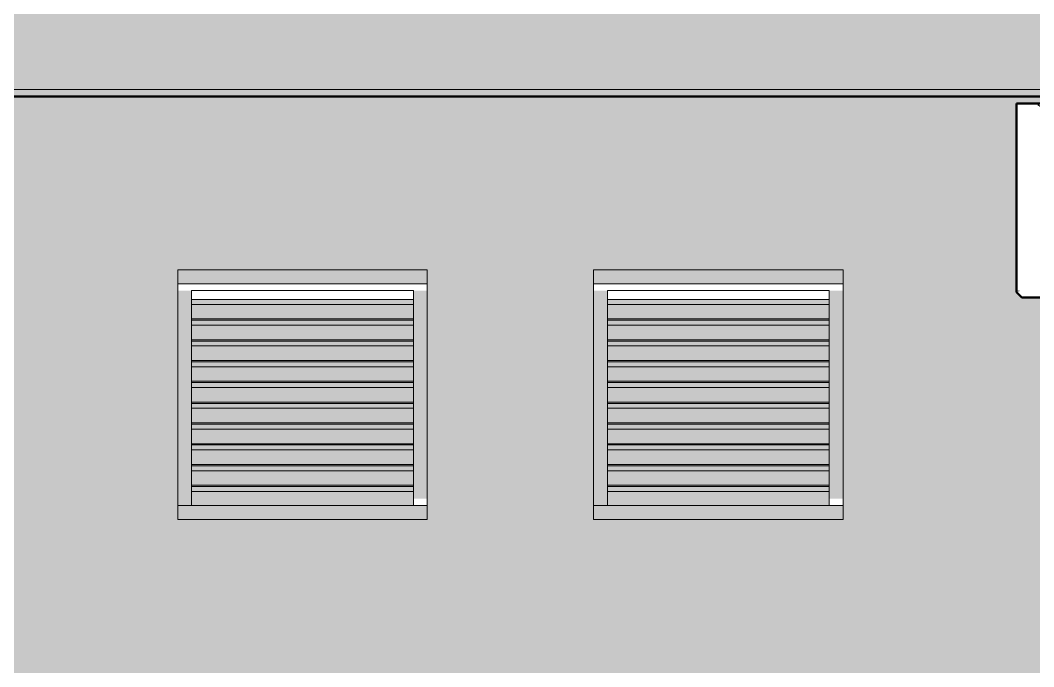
# Model space of a CAD drawing. Header units: inches. Extents: x 1701 to 6939, y -276 to 585.
# Drawn here: x 2671.6 to 2817.8, y -113.3 to -20 of the extents above; entities that cross this region are included whole.
import ezdxf

# ---------------------------------------------------------------- set-up
doc = ezdxf.new("R2010")
doc.units = ezdxf.units.IN
doc.header["$MEASUREMENT"] = 0
doc.linetypes.add('Grid Line 1_2_', pattern=[0.875, 0.5, -0.125, 0.125, -0.125])
for name, color, linetype, lineweight in [('0-1', 7, 'Continuous', 5), ('A-FLOR-2', 192, 'Continuous', 50), ('A-FLOR-LEVL-1', 51, 'Grid Line 1_2_', 9), ('A-FLOR-PATT-1', 8, 'Continuous', 9), ('A-GLAZ-CURT', 52, 'Continuous', 9), ('A-GLAZ-CWMG', 51, 'Continuous', 9), ('S-BEAM', 12, 'Continuous', 9), ('S-BEAM-3', 12, 'Continuous', 50), ('S-FNDN-2', 32, 'Continuous', 5), ('S-FNDN-4', 32, 'Continuous', 9)]:
    doc.layers.add(name, color=color, linetype=linetype, lineweight=lineweight)
pattern_1 = [(50, (3261.815, 68.768), (27.5427, -2.40992), [2.88, -31.68]), (355, (3261.815, 68.768), (-5.32784, 28.88427), [2.304, -25.344]), (100.451, (3264.11, 68.567), (22.2153, 26.47393), [2.448, -26.924]), (46.184, (3261.815, 76.448), (40.9819, -6.3564), [4.32, -47.52]), (96.636, (3265.23, 75.918), (35.8907, 37.4062), [3.671, -40.386]), (351.184, (3261.815, 76.45), (35.891, 37.4062), [3.456, -38.016]), (21, (3265.655, 74.528), (22.92104, -15.46073), [2.88, -31.68]), (326, (3265.655, 74.528), (9.34353, 27.84574), [2.304, -25.344]), (71.451, (3267.565, 73.24), (32.26477, 12.3844), [2.448, -26.924]), (37.5, (3261.815, 68.768), (0.466855, 12.78271), [1.267, -23.77, 1.267, -24.461, -25.44]), (37.5, (3261.815, 68.768), (0.466855, 12.78271), [-50.765, 1.267, -24.173]), (7.5, (3261.815, 68.768), (10.10159, 15.14509), [1.267, -13.402, 1.267, -23.194, -9.696]), (7.5, (3261.815, 68.768), (10.10159, 15.14509), [-39.13, 1.267, -8.429]), (327.5, (3253.252, 68.768), (20.49916, -0.86578), [1.267, -8.333, 1.267, -28.685, -39.744]), (327.5, (3253.252, 68.768), (20.49916, -0.86578), [-39.552, 1.267, -38.477]), (317.5, (3249.412, 68.768), (22.39478, 3.8443), [1.267, -11.213, 1.267, -18.624, -28.224]), (317.5, (3249.412, 68.768), (22.39478, 3.8443), [-32.371, 1.267, -26.957])]

# ---------------------------------------------------------------- blocks, each defined once
blk = doc.blocks.new('CTR - 1st Phase - Common Walls_rvt-1-SECTION _ CENTER LOOKING WEST')
at = {"layer": 'A-FLOR-LEVL-1'}
blk.add_line((1830.2, -30), (4168.71, -30), dxfattribs=at)
blk = doc.blocks.new('CTR - 1st Phase -Stairs _ Elevators_rvt-1-SECTION _ CENTER LOOKING WEST')
at = {"layer": 'A-FLOR-LEVL-1'}
blk.add_line((1830.2, -30), (4168.71, -30), dxfattribs=at)
blk = doc.blocks.new('Rectangular Mullion - louver-2514202-SECTION _ CENTER LOOKING WEST')
at = {"layer": 'A-GLAZ-CWMG'}
for points in [[(2788.32, -87.98), (2788.32, -87.27), (2756.32, -87.27), (2756.32, -87.98), (2764.82, -87.98)], [(2764.82, -90), (2788.32, -90), (2788.32, -87.98), (2756.32, -87.98), (2756.32, -90)]]:
    blk.add_hatch(color=256, dxfattribs=at).paths.add_polyline_path(points, flags=0)
for p, q in [((2788.32, -87.27), (2756.32, -87.27)), ((2788.32, -87.98), (2756.32, -87.98)), ((2788.32, -89), (2788.32, -90))]:
    blk.add_line(p, q, dxfattribs=at)
blk = doc.blocks.new('Rectangular Mullion - louver-V48-SECTION _ CENTER LOOKING WEST')
at = {"layer": 'A-GLAZ-CWMG'}
for points in [[(2788.32, -84.98), (2788.32, -84.27), (2756.32, -84.27), (2756.32, -84.98), (2764.82, -84.98)], [(2788.32, -87.08), (2788.32, -84.98), (2756.32, -84.98), (2756.32, -87.08), (2764.82, -87.08)], [(2788.32, -87.27), (2788.32, -87.08), (2756.32, -87.08), (2756.32, -87.27), (2764.82, -87.27)]]:
    blk.add_hatch(color=256, dxfattribs=at).paths.add_polyline_path(points, flags=0)
for p, q in [((2788.32, -84.27), (2756.32, -84.27)), ((2788.32, -84.98), (2756.32, -84.98)), ((2788.32, -87.08), (2756.32, -87.08))]:
    blk.add_line(p, q, dxfattribs=at)
blk = doc.blocks.new('Rectangular Mullion - Louver Frame-2514203-SECTION _ CENTER LOOKING WEST')
at = {"layer": 'A-GLAZ-CWMG'}
blk.add_hatch(color=256, dxfattribs=at).paths.add_polyline_path([(2764.82, -92), (2790.32, -92), (2790.32, -90), (2754.32, -90), (2754.32, -92)], flags=0)
blk.add_line((2754.32, -90), (2790.32, -90), dxfattribs=at)
blk = doc.blocks.new('Rectangular Mullion - Louver Frame-2514204-SECTION _ CENTER LOOKING WEST')
at = {"layer": 'A-GLAZ-CWMG'}
blk.add_hatch(color=256, dxfattribs=at).paths.add_polyline_path([(2790.32, -58), (2790.32, -56), (2754.32, -56), (2754.32, -58)], flags=0)
blk.add_line((2790.32, -58), (2754.32, -58), dxfattribs=at)
blk = doc.blocks.new('Rectangular Mullion - Louver Frame-2010914-SECTION _ CENTER LOOKING WEST')
at = {"layer": 'A-GLAZ-CWMG'}
blk.add_hatch(color=256, dxfattribs=at).paths.add_polyline_path([(2756.32, -89), (2756.32, -86), (2754.32, -86), (2754.32, -89)], flags=0)
blk.add_line((2756.32, -86), (2756.32, -89), dxfattribs=at)
blk = doc.blocks.new('Rectangular Mullion - Louver Frame-2010916-SECTION _ CENTER LOOKING WEST')
at = {"layer": 'A-GLAZ-CWMG'}
blk.add_hatch(color=256, dxfattribs=at).paths.add_polyline_path([(2790.32, -89), (2790.32, -86), (2788.32, -86), (2788.32, -89)], flags=0)
blk.add_line((2788.32, -89), (2788.32, -86), dxfattribs=at)
blk = doc.blocks.new('Rectangular Mullion - Louver Frame-2010918-SECTION _ CENTER LOOKING WEST')
at = {"layer": 'A-GLAZ-CWMG'}
blk.add_hatch(color=256, dxfattribs=at).paths.add_polyline_path([(2756.32, -90), (2756.32, -89), (2754.32, -89), (2754.32, -90)], flags=0)
for p, q in [((2756.32, -89), (2756.32, -90)), ((2756.32, -90), (2754.32, -90))]:
    blk.add_line(p, q, dxfattribs=at)
blk = doc.blocks.new('Empty Panel - Empty Panel-2514207-SECTION _ CENTER LOOKING WEST')
at = {"layer": 'A-GLAZ-CURT'}
blk.add_line((2756.32, -59), (2788.32, -59), dxfattribs=at)
blk = doc.blocks.new('Rectangular Mullion - Louver Frame-2514054-SECTION _ CENTER LOOKING WEST')
at = {"layer": 'A-GLAZ-CWMG'}
blk.add_hatch(color=256, dxfattribs=at).paths.add_polyline_path([(2756.32, -80), (2756.32, -77), (2754.32, -77), (2754.32, -80)], flags=0)
blk.add_line((2756.32, -77), (2756.32, -80), dxfattribs=at)
blk = doc.blocks.new('Rectangular Mullion - Louver Frame-2514056-SECTION _ CENTER LOOKING WEST')
at = {"layer": 'A-GLAZ-CWMG'}
blk.add_hatch(color=256, dxfattribs=at).paths.add_polyline_path([(2790.32, -83), (2790.32, -80), (2788.32, -80), (2788.32, -83)], flags=0)
blk.add_line((2788.32, -83), (2788.32, -80), dxfattribs=at)
blk = doc.blocks.new('Inverted Tee Beam - 24IT40-V49-SECTION _ CENTER LOOKING WEST')
at = {"layer": 'S-BEAM'}
h = blk.add_hatch(dxfattribs=at)
h.set_pattern_fill('FP_15', color=256, style=0, pattern_type=2)
h.set_pattern_definition(pattern_1)
h.paths.add_polyline_path([(2838.54, -60), (2839.32, -59.21), (2839.32, -32), (2834.32, -32), (2834.32, -31), (2820.32, -31), (2820.32, -32), (2815.32, -32), (2815.32, -59.21), (2816.11, -60), (2835.32, -60)], flags=0)
at = {"layer": 'S-BEAM-3'}
for p, q in [((2834.32, -21), (2820.32, -21)), ((2820.32, -21), (2820.32, -32)), ((2834.32, -32), (2834.32, -21)), ((2820.32, -32), (2815.32, -32)), ((2815.32, -32), (2815.32, -59.21)), ((2839.32, -32), (2834.32, -32)), ((2839.32, -59.21), (2839.32, -32)), ((2815.32, -59.21), (2816.11, -60)), ((2838.54, -60), (2839.32, -59.21)), ((2816.11, -60), (2838.54, -60))]:
    blk.add_line(p, q, dxfattribs=at)

msp = doc.modelspace()

# ---------------------------------------------------------------- hatches: boundary and pattern name
at = {"layer": 'A-FLOR-PATT-1'}
h = msp.add_hatch(dxfattribs=at)
h.set_pattern_fill('FP_15', color=256, style=0, pattern_type=2)
h.set_pattern_definition(pattern_1)
h.paths.add_polyline_path([(2798.34, -31), (3411.8, -31), (3411.8, -19), (1939.32, -19), (1939.32, -31), (2731.31, -31)], flags=0)
at = {"layer": 'S-FNDN-2'}
h = msp.add_hatch(color=256, dxfattribs=at)
h.paths.add_polyline_path([(3819.32, -158), (3819.32, -152), (1943.32, -152), (1943.32, -52), (1942.95, -52), (1942.95, -158), (3813.32, -158)], flags=0)
h.paths.add_polyline_path([(2610.49, -151.75), (2819.32, -151.75), (2819.32, -60), (2816.11, -60), (2815.32, -59.21), (2815.32, -32), (2819.32, -32), (2819.32, -31), (2610.02, -31), (2610.02, -151.75)], flags=0)
h.paths.add_polyline_path([(2790.32, -92), (2754.32, -92), (2754.32, -56), (2790.32, -56), (2790.32, -91.91)], flags=0)
h.paths.add_polyline_path([(2634.32, -92), (2634.32, -56), (2670.32, -56), (2670.32, -92), (2664.27, -92)], flags=0)
h.paths.add_polyline_path([(2694.32, -92), (2694.32, -56), (2730.32, -56), (2730.32, -92), (2697.79, -92)], flags=0)

# ---------------------------------------------------------------- linework, layer by layer
at = {"layer": 'A-FLOR-2'}
msp.add_line((1942.95, -31), (3411.8, -31), dxfattribs=at)
at = {"layer": 'A-FLOR-LEVL-1'}
msp.add_line((1830.95, -30), (4167.96, -30), dxfattribs=at)
at = {"layer": 'S-FNDN-4'}
for p, q in [((2694.32, -92), (2694.32, -56)), ((2694.32, -56), (2730.32, -56)), ((2730.32, -56), (2730.32, -92)), ((2754.32, -92), (2754.32, -56)), ((2754.32, -56), (2790.32, -56)), ((2790.32, -56), (2790.32, -92)), ((2730.32, -92), (2694.32, -92)), ((2790.32, -92), (2754.32, -92))]:
    msp.add_line(p, q, dxfattribs=at)

# ---------------------------------------------------------------- block references
at = {"layer": '0-1'}
for name in ['CTR - 1st Phase - Common Walls_rvt-1-SECTION _ CENTER LOOKING WEST', 'CTR - 1st Phase -Stairs _ Elevators_rvt-1-SECTION _ CENTER LOOKING WEST']:
    msp.add_blockref(name, (0, 0), dxfattribs=at)
at = {"layer": 'A-GLAZ-CURT'}
for p in [(-60, 0), (0, 0)]:
    msp.add_blockref('Empty Panel - Empty Panel-2514207-SECTION _ CENTER LOOKING WEST', p, dxfattribs=at)
at = {"layer": 'A-GLAZ-CWMG'}
for name, p in [('Rectangular Mullion - Louver Frame-2514204-SECTION _ CENTER LOOKING WEST', (-60, 0)), ('Rectangular Mullion - Louver Frame-2514204-SECTION _ CENTER LOOKING WEST', (0, 0)), ('Rectangular Mullion - Louver Frame-2514054-SECTION _ CENTER LOOKING WEST', (-60, 18)), ('Rectangular Mullion - Louver Frame-2514056-SECTION _ CENTER LOOKING WEST', (-60, 21)), ('Rectangular Mullion - Louver Frame-2514054-SECTION _ CENTER LOOKING WEST', (0, 18)), ('Rectangular Mullion - Louver Frame-2514056-SECTION _ CENTER LOOKING WEST', (0, 21)), ('Rectangular Mullion - louver-V48-SECTION _ CENTER LOOKING WEST', (-60, 24)), ('Rectangular Mullion - louver-V48-SECTION _ CENTER LOOKING WEST', (0, 24)), ('Rectangular Mullion - Louver Frame-2514054-SECTION _ CENTER LOOKING WEST', (-60, 15)), ('Rectangular Mullion - Louver Frame-2514056-SECTION _ CENTER LOOKING WEST', (-60, 18)), ('Rectangular Mullion - Louver Frame-2514054-SECTION _ CENTER LOOKING WEST', (0, 15)), ('Rectangular Mullion - Louver Frame-2514056-SECTION _ CENTER LOOKING WEST', (0, 18)), ('Rectangular Mullion - louver-V48-SECTION _ CENTER LOOKING WEST', (-60, 21)), ('Rectangular Mullion - louver-V48-SECTION _ CENTER LOOKING WEST', (0, 21)), ('Rectangular Mullion - Louver Frame-2514054-SECTION _ CENTER LOOKING WEST', (-60, 12)), ('Rectangular Mullion - Louver Frame-2514056-SECTION _ CENTER LOOKING WEST', (-60, 15)), ('Rectangular Mullion - Louver Frame-2514054-SECTION _ CENTER LOOKING WEST', (0, 12)), ('Rectangular Mullion - Louver Frame-2514056-SECTION _ CENTER LOOKING WEST', (0, 15)), ('Rectangular Mullion - louver-V48-SECTION _ CENTER LOOKING WEST', (-60, 18)), ('Rectangular Mullion - louver-V48-SECTION _ CENTER LOOKING WEST', (0, 18)), ('Rectangular Mullion - Louver Frame-2514054-SECTION _ CENTER LOOKING WEST', (-60, 9)), ('Rectangular Mullion - Louver Frame-2514056-SECTION _ CENTER LOOKING WEST', (-60, 12)), ('Rectangular Mullion - Louver Frame-2514054-SECTION _ CENTER LOOKING WEST', (0, 9)), ('Rectangular Mullion - Louver Frame-2514056-SECTION _ CENTER LOOKING WEST', (0, 12)), ('Rectangular Mullion - louver-V48-SECTION _ CENTER LOOKING WEST', (-60, 15)), ('Rectangular Mullion - louver-V48-SECTION _ CENTER LOOKING WEST', (0, 15)), ('Rectangular Mullion - Louver Frame-2514054-SECTION _ CENTER LOOKING WEST', (-60, 6)), ('Rectangular Mullion - Louver Frame-2514056-SECTION _ CENTER LOOKING WEST', (-60, 9)), ('Rectangular Mullion - Louver Frame-2514054-SECTION _ CENTER LOOKING WEST', (0, 6)), ('Rectangular Mullion - Louver Frame-2514056-SECTION _ CENTER LOOKING WEST', (0, 9)), ('Rectangular Mullion - louver-V48-SECTION _ CENTER LOOKING WEST', (-60, 12)), ('Rectangular Mullion - louver-V48-SECTION _ CENTER LOOKING WEST', (0, 12)), ('Rectangular Mullion - Louver Frame-2514054-SECTION _ CENTER LOOKING WEST', (-60, 3)), ('Rectangular Mullion - Louver Frame-2514056-SECTION _ CENTER LOOKING WEST', (-60, 6)), ('Rectangular Mullion - Louver Frame-2514054-SECTION _ CENTER LOOKING WEST', (0, 3)), ('Rectangular Mullion - Louver Frame-2514056-SECTION _ CENTER LOOKING WEST', (0, 6)), ('Rectangular Mullion - louver-V48-SECTION _ CENTER LOOKING WEST', (-60, 9)), ('Rectangular Mullion - louver-V48-SECTION _ CENTER LOOKING WEST', (0, 9)), ('Rectangular Mullion - Louver Frame-2514054-SECTION _ CENTER LOOKING WEST', (-60, 0)), ('Rectangular Mullion - Louver Frame-2514056-SECTION _ CENTER LOOKING WEST', (-60, 3)), ('Rectangular Mullion - Louver Frame-2514054-SECTION _ CENTER LOOKING WEST', (0, 0)), ('Rectangular Mullion - Louver Frame-2514056-SECTION _ CENTER LOOKING WEST', (0, 3)), ('Rectangular Mullion - louver-V48-SECTION _ CENTER LOOKING WEST', (-60, 6)), ('Rectangular Mullion - louver-V48-SECTION _ CENTER LOOKING WEST', (0, 6)), ('Rectangular Mullion - Louver Frame-2010914-SECTION _ CENTER LOOKING WEST', (-60, 6)), ('Rectangular Mullion - Louver Frame-2514056-SECTION _ CENTER LOOKING WEST', (-60, 0)), ('Rectangular Mullion - Louver Frame-2010914-SECTION _ CENTER LOOKING WEST', (0, 6)), ('Rectangular Mullion - Louver Frame-2514056-SECTION _ CENTER LOOKING WEST', (0, 0)), ('Rectangular Mullion - louver-V48-SECTION _ CENTER LOOKING WEST', (-60, 3)), ('Rectangular Mullion - louver-V48-SECTION _ CENTER LOOKING WEST', (0, 3)), ('Rectangular Mullion - Louver Frame-2010914-SECTION _ CENTER LOOKING WEST', (-60, 3)), ('Rectangular Mullion - Louver Frame-2010916-SECTION _ CENTER LOOKING WEST', (-60, 3)), ('Rectangular Mullion - Louver Frame-2010914-SECTION _ CENTER LOOKING WEST', (0, 3)), ('Rectangular Mullion - Louver Frame-2010916-SECTION _ CENTER LOOKING WEST', (0, 3)), ('Rectangular Mullion - louver-V48-SECTION _ CENTER LOOKING WEST', (-60, 0)), ('Rectangular Mullion - louver-V48-SECTION _ CENTER LOOKING WEST', (0, 0)), ('Rectangular Mullion - Louver Frame-2010914-SECTION _ CENTER LOOKING WEST', (-60, 0)), ('Rectangular Mullion - Louver Frame-2010916-SECTION _ CENTER LOOKING WEST', (-60, 0)), ('Rectangular Mullion - Louver Frame-2010914-SECTION _ CENTER LOOKING WEST', (0, 0)), ('Rectangular Mullion - Louver Frame-2010916-SECTION _ CENTER LOOKING WEST', (0, 0)), ('Rectangular Mullion - louver-2514202-SECTION _ CENTER LOOKING WEST', (-60, 0)), ('Rectangular Mullion - louver-2514202-SECTION _ CENTER LOOKING WEST', (0, 0)), ('Rectangular Mullion - Louver Frame-2010918-SECTION _ CENTER LOOKING WEST', (-60, 0)), ('Rectangular Mullion - Louver Frame-2010918-SECTION _ CENTER LOOKING WEST', (0, 0)), ('Rectangular Mullion - Louver Frame-2514203-SECTION _ CENTER LOOKING WEST', (-60, 0)), ('Rectangular Mullion - Louver Frame-2514203-SECTION _ CENTER LOOKING WEST', (0, 0))]:
    msp.add_blockref(name, p, dxfattribs=at)
at = {"layer": 'S-BEAM'}
msp.add_blockref('Inverted Tee Beam - 24IT40-V49-SECTION _ CENTER LOOKING WEST', (0, 0), dxfattribs=at)

doc.saveas('drawing.dxf')
